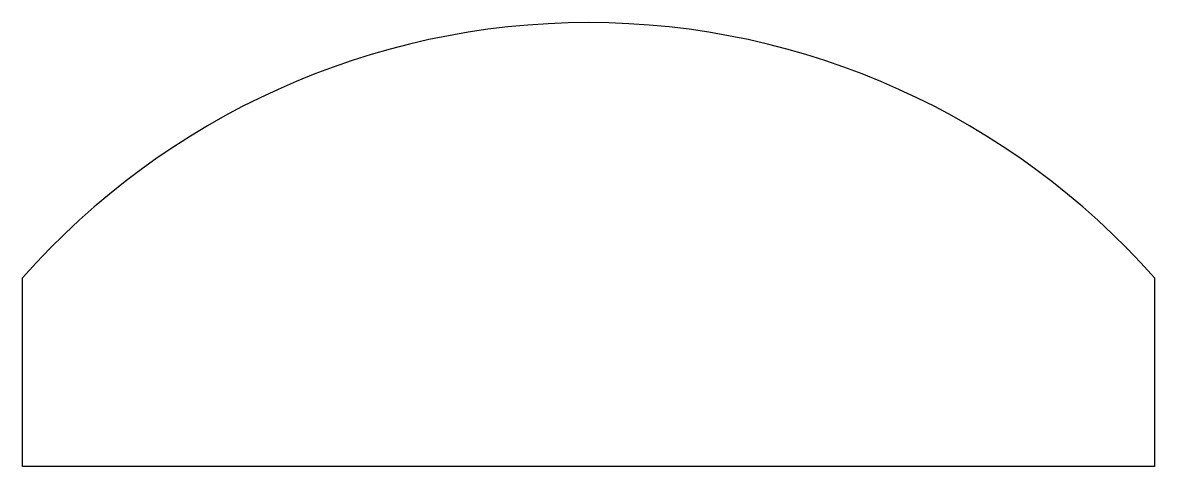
# Model space of a CAD drawing. Header units: millimetres. Extents: x -75 to 75, y -25 to 34.
import ezdxf

# ---------------------------------------------------------------- set-up
doc = ezdxf.new("R2010")
doc.units = ezdxf.units.MM
doc.layers.add('REZ_REBRO_FORMY', color=7, linetype='Continuous')

msp = doc.modelspace()

# ---------------------------------------------------------------- linework, layer by layer
at = {"layer": 'REZ_REBRO_FORMY'}
for p, q in [((-75, -25), (-75, 0)), ((75, 0), (75, -25)), ((75, -25), (-75, -25))]:
    msp.add_line(p, q, dxfattribs=at)
msp.add_arc((0, -66.14), 100, 41.4096, 138.5904, dxfattribs=at)

doc.saveas('drawing.dxf')
